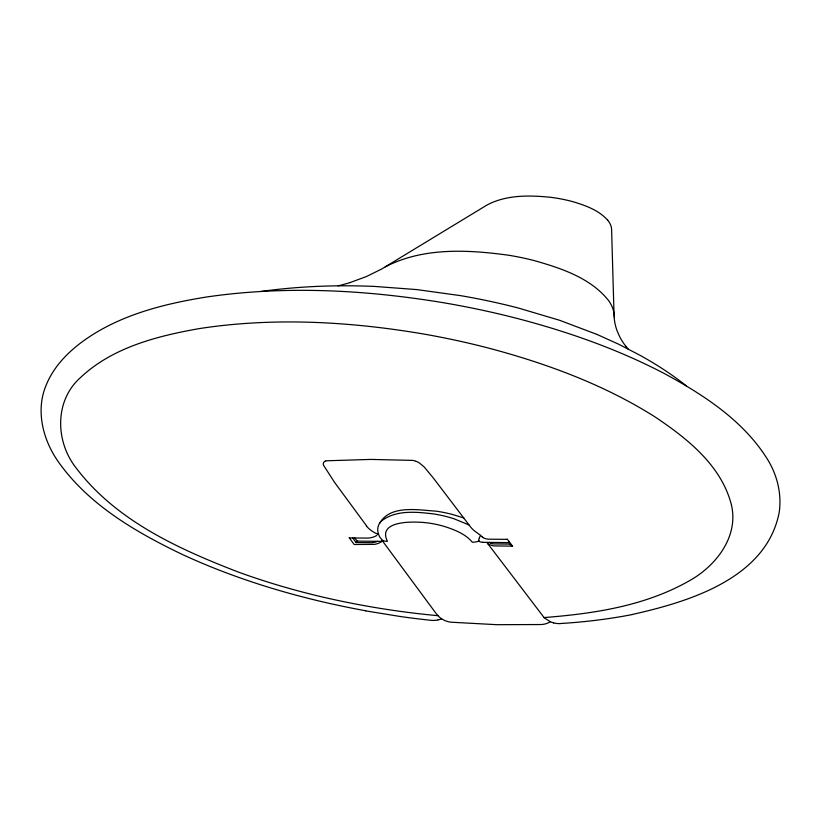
<?xml version="1.0" encoding="UTF-8"?>
<svg xmlns="http://www.w3.org/2000/svg" width="821" height="821" viewBox="0 0 821 821"><rect width="100%" height="100%" fill="white"/><g stroke="black" fill="none" stroke-linecap="round" stroke-linejoin="round"><path stroke-width="1.23" d="M379.661 523.049A28.427 18.473 -0.5 0 0 378.307 533.455L377.67 534.666M479.31 537.878L480.511 535.364L476.703 532.511M352.722 537.971L356.098 542.558L357.063 541.07L359.341 541.09A4.926 3.212 -2.1 0 0 360.265 541.152L382.791 541.378L436.249 613.698L439.533 617.218A23.101 15.989 1.5 0 0 441.647 618.818L444.264 620.286A16.82 11.679 1.3 0 0 451.057 622.205L496.828 624.689L540.906 624.535M381.95 541.367L380.297 542.424A14.85 9.678 -1.7 0 1 374.561 544.374L354.179 544.508L349.13 537.611A4.023 2.627 -2.4 0 0 350.895 537.96L367.008 538.094A12.089 7.851 -1.8 0 0 370.045 537.858L370.805 537.724A14.049 9.113 -1.8 0 0 373.021 537.16L374.335 536.677A13.957 9.052 -1.8 0 0 375.72 536.041L376.665 535.497M541.665 624.514A16.02 11.073 4.8 0 0 548.479 622.759L550.388 621.743A17.005 11.71 5.6 0 0 552.584 622.575L553.59 622.872M349.89 282.64L366.392 276.554L381.611 269.052L487.017 205.014C506.3 194.731 529.268 195.172 550.439 197.286A85.158 41.697 2.6 0 1 572.986 201.72C585.547 205.466 598.796 210.186 607.745 220.244M385.244 266.917C422.938 247.183 467.898 249.615 508.825 255.269A178.783 98.325 1.3 0 1 533.907 260.503C560.917 268.149 590.248 277.703 608.453 300.373A80.848 42.897 2.8 0 1 614.149 315.356L614.129 316.988M441.626 618.829L441.329 618.952A17.22 11.935 0.4 0 1 438.004 619.937M632.273 614.467C689.004 601.793 766.835 578.302 779.262 511.965C781.766 494.098 777.343 475.667 768.066 460.253C744.072 421.04 704.12 395.137 664.548 373.658C619.845 350.249 572.063 333.162 523.398 320.087A806.756 614.324 -12.4 0 0 442.416 302.559C364.452 289.731 284.425 285.554 206.03 297.079C163.718 303.924 120.502 314.802 84.974 339.822C68.523 351.419 53.683 366.412 46.079 385.347C35.447 410.664 42.959 439.964 58.281 461.7C88.586 504.761 135.732 532.09 182.283 554.442A515.403 274.214 2.2 0 0 365.714 610.762M261.129 291.434C298.69 286.252 336.713 284.805 374.581 286.426M506.506 539.346L506.578 539.335A2.217 1.447 3 0 0 507.173 539.017L512.581 546.139L493.554 545.903L488.731 544.467A5.603 3.674 2.6 0 1 487.633 543.461A6.65 4.362 2.6 0 1 487.058 542.373M487.633 543.461L544.066 617.556C593.757 613.728 644.875 605.98 688.829 581.073C715.789 566.305 739.28 536.513 731.254 504.217C720.92 464.943 686.787 438.127 654.511 416.575C604.605 385.121 548.756 364.319 492.005 348.997A754.386 574.998 -13.3 0 0 423.061 333.911C349.305 321.442 273.465 317.183 199.277 328.595C157.15 336.056 112.651 347.324 80.622 377.455C54.104 400.761 55.305 442.201 76.579 468.524C116.449 520.945 179.101 549.249 238.983 572.309A497.269 266.025 2.1 0 0 323.495 597.257C361.178 605.939 399.417 612.138 437.921 615.688M506.372 539.346L489.439 539.192A10.283 6.691 2.4 0 1 486.422 538.894L485.078 538.525A7.615 4.967 2.4 0 1 483.785 537.991L483.631 537.909M482.922 542.342L506.578 542.568M356.098 542.558L371.102 542.712A11.135 7.256 -1.7 0 0 377.588 541.285M509.964 544.087L494.499 543.933A8.261 5.408 2.6 0 1 492.528 543.769L490.486 543.163M374.807 286.437L416.852 289.597L460.437 295.622A537.55 367.315 -4.5 0 1 518.318 308.019L559.501 320.252L597.144 334.486M412.758 460.386L370.661 459.421L327.251 460.766A4.536 2.771 -2.7 0 0 325.916 460.961M365.663 610.886L400.35 616.52A485.509 262.361 2.1 0 0 430.912 620.307A15.917 11.042 0.5 0 0 437.706 619.999M413.096 460.448L415.036 460.94M463.752 517.928L451.878 514.305A111.697 75.85 -0.4 0 0 436.187 511.165C418.3 510.067 390.488 504.556 379.754 523.069A19.612 12.726 -0.7 0 1 381.118 521.304C395.743 509.513 416.596 511.924 434.052 513.987A99.885 67.548 -0.4 0 1 453.921 518.739L469.037 524.937M415.642 461.156L416.216 461.371A16.964 10.478 -0.3 0 1 417.314 461.843L418.33 462.356A21.325 13.198 -0.4 0 1 419.357 462.952L424.231 467.026L433.262 477.925L470.341 526.661A33.004 21.202 2.8 0 0 475.616 531.751L476.498 532.367M597.165 334.496L618.695 344.245L639.918 355.236A386.322 248.958 -1.1 0 1 686.53 385.973M550.316 621.723L544.61 618.049A26.847 18.411 5.8 0 1 544.066 617.556M483.179 537.642L482.317 536.985M480.511 535.364L482.266 536.944M628.168 348.966L625.951 346.37M508.599 542.291L510.549 544.857A4.474 2.935 3.4 0 0 512.602 546.109M366.648 525.984L334.599 482.42L323.546 465.281A15.178 9.288 -2.4 0 1 323.382 464.583L323.341 464.306M354.795 537.981L357.063 541.07M379.405 536.359L378.276 533.568M614.057 315.356L611.594 229.305A50.615 24.476 3.1 0 0 607.704 220.244M323.577 462.695A3.961 2.422 -2.7 0 1 325.65 460.981M323.33 464.029A8.148 4.988 -2.6 0 1 323.443 462.952M377.465 534.081A36.247 23.265 -0.7 0 1 366.423 526.056M379.476 536.503A21.274 13.844 -0.7 0 0 380.462 537.981L381.97 539.859A20.238 13.31 -2 0 1 382.186 540.136A5.87 3.848 -1.5 0 1 382.771 541.234M382.104 540.197A7.728 5.049 -1.1 0 0 387.43 541.326C376.1 518.595 419.716 521.325 431.333 523.459A82.305 55.582 -0.4 0 1 444.787 526.579C454.813 529.832 465.394 533.896 472.321 542.219A13.875 9.041 1.8 0 0 479.095 541.018M509.431 541.983A4.988 3.263 3.1 0 1 506.578 542.568M490.486 543.163A4.793 3.14 2.6 0 1 489.265 542.404M482.902 542.25A4.362 2.853 2.2 0 1 478.971 541.121M478.746 541.06A10.15 6.65 2.5 0 1 479.474 537.929M560.394 623.591A15.312 10.56 5.6 0 1 553.59 622.872M632.314 614.549A345.251 200.673 2.6 0 1 560.579 623.498M349.879 282.619A93.635 46.089 -2.1 0 1 338.108 285.831M614.159 316.988A158.946 82.028 8 0 0 617.32 331.407L619.701 336.713A121.272 63.238 7.3 0 0 625.93 346.38"/></g></svg>
